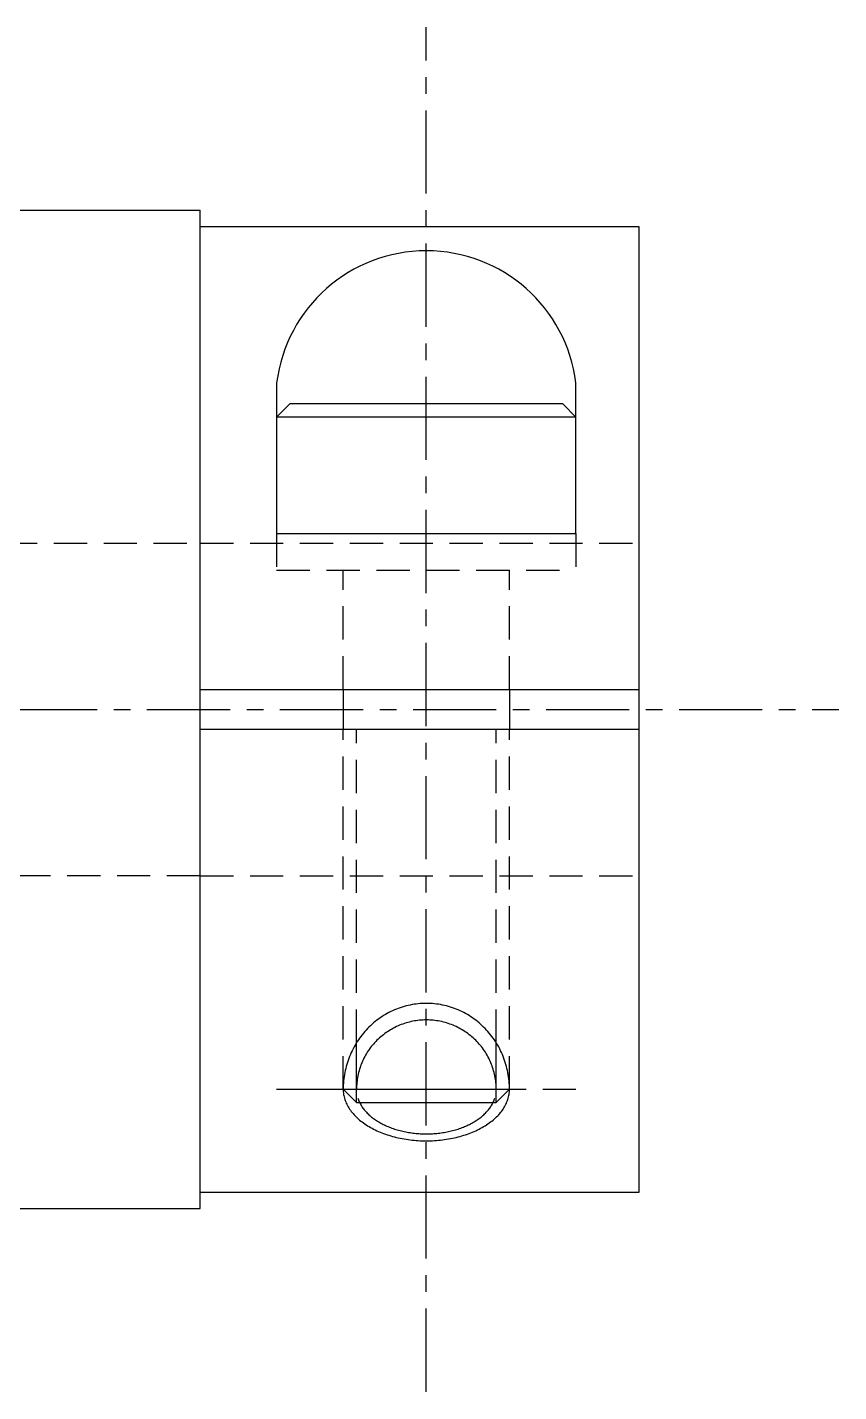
# Model space of a CAD drawing. Extents: x -133.5 to -66.3, y 10.7 to 61.2.
# Drawn here: x -114.65 to -102.45, y 40.41 to 60.91 of the extents above; entities that cross this region are included whole.
import ezdxf

# ---------------------------------------------------------------- set-up
doc = ezdxf.new("R2010")
doc.units = 0
doc.linetypes.add('CENTER', pattern=[2, 1.25, -0.25, 0.25, -0.25])
doc.linetypes.add('DASHED', pattern=[0.75, 0.5, -0.25])
doc.layers.get('0').update_dxf_attribs({"linetype": 'CONTINUOUS'})
doc.layers.add('CENTER', color=1, linetype='CENTER')

msp = doc.modelspace()

# ---------------------------------------------------------------- linework, layer by layer
at = {"color": 7, "linetype": 'CONTINUOUS'}
for p, q in [((-117.249, 58.156), (-112.049, 58.156)), ((-112.049, 43.156), (-112.049, 58.156)), ((-105.449, 57.906), (-112.049, 57.906)), ((-105.449, 43.406), (-105.449, 57.906)), ((-110.899, 55.563), (-110.899, 53.301)), ((-106.399, 53.301), (-106.399, 55.563)), ((-110.899, 55.049), (-110.699, 55.249)), ((-106.599, 55.249), (-110.699, 55.249)), ((-106.599, 55.249), (-106.399, 55.049)), ((-106.399, 55.049), (-110.899, 55.049)), ((-110.899, 53.301), (-106.399, 53.301)), ((-112.049, 50.956), (-105.449, 50.956)), ((-109.899, 50.956), (-109.899, 50.356)), ((-107.399, 50.956), (-107.399, 50.356)), ((-105.449, 50.356), (-112.049, 50.356)), ((-109.899, 44.949), (-109.699, 44.749)), ((-109.899, 44.949), (-107.399, 44.949)), ((-107.399, 44.949), (-107.599, 44.749)), ((-109.699, 44.749), (-107.599, 44.749)), ((-112.049, 43.406), (-105.449, 43.406)), ((-117.249, 43.156), (-112.049, 43.156))]:
    msp.add_line(p, q, dxfattribs=at)
at = {"color": 3, "linetype": 'DASHED'}
for p, q in [((-110.899, 53.301), (-110.899, 52.749)), ((-106.399, 53.301), (-106.399, 52.749)), ((-117.249, 53.156), (-112.049, 53.156)), ((-112.049, 53.156), (-105.449, 53.156)), ((-110.899, 52.749), (-106.399, 52.749)), ((-109.899, 50.956), (-109.899, 52.749)), ((-107.399, 50.956), (-107.399, 52.749)), ((-109.899, 44.949), (-109.899, 50.356)), ((-109.699, 45.649), (-109.699, 50.356)), ((-107.599, 45.649), (-107.599, 50.356)), ((-107.399, 44.949), (-107.399, 50.356)), ((-112.049, 48.156), (-117.249, 48.156)), ((-112.049, 48.156), (-105.449, 48.156))]:
    msp.add_line(p, q, dxfattribs=at)
at = {"color": 3, "linetype": 'CONTINUOUS'}
for p, q in [((-109.699, 44.749), (-109.699, 45.649)), ((-107.599, 44.749), (-107.599, 45.649))]:
    msp.add_line(p, q, dxfattribs=at)
for points in [[(-107.399, 44.949, 0), (-107.399, 44.98, 0), (-107.4, 45.012, 0), (-107.402, 45.044, 0), (-107.405, 45.075, 0), (-107.408, 45.107, 0), (-107.412, 45.138, 0), (-107.417, 45.169, 0), (-107.423, 45.201, 0), (-107.429, 45.232, 0), (-107.436, 45.263, 0), (-107.444, 45.293, 0), (-107.452, 45.324, 0), (-107.462, 45.354, 0), (-107.472, 45.384, 0), (-107.482, 45.413, 0), (-107.494, 45.443, 0), (-107.506, 45.472, 0), (-107.518, 45.501, 0), (-107.532, 45.529, 0), (-107.546, 45.557, 0), (-107.561, 45.585, 0), (-107.576, 45.612, 0), (-107.592, 45.639, 0), (-107.609, 45.666, 0), (-107.626, 45.692, 0), (-107.644, 45.718, 0), (-107.663, 45.743, 0), (-107.682, 45.768, 0), (-107.702, 45.792, 0), (-107.722, 45.816, 0), (-107.743, 45.839, 0), (-107.765, 45.862, 0), (-107.787, 45.884, 0), (-107.809, 45.905, 0), (-107.832, 45.926, 0), (-107.855, 45.947, 0), (-107.879, 45.967, 0), (-107.904, 45.986, 0), (-107.929, 46.004, 0), (-107.954, 46.022, 0), (-107.98, 46.039, 0), (-108.006, 46.056, 0), (-108.032, 46.072, 0), (-108.059, 46.087, 0), (-108.086, 46.102, 0), (-108.114, 46.116, 0), (-108.142, 46.129, 0), (-108.17, 46.142, 0), (-108.199, 46.153, 0), (-108.227, 46.164, 0), (-108.256, 46.175, 0), (-108.286, 46.184, 0), (-108.315, 46.193, 0), (-108.345, 46.201, 0), (-108.375, 46.208, 0), (-108.405, 46.215, 0), (-108.435, 46.221, 0), (-108.465, 46.226, 0), (-108.495, 46.23, 0), (-108.526, 46.234, 0), (-108.557, 46.236, 0), (-108.587, 46.238, 0), (-108.618, 46.239, 0), (-108.649, 46.24, 0), (-108.679, 46.239, 0), (-108.71, 46.238, 0), (-108.74, 46.236, 0), (-108.771, 46.234, 0), (-108.802, 46.23, 0), (-108.832, 46.226, 0), (-108.862, 46.221, 0), (-108.892, 46.215, 0), (-108.922, 46.208, 0), (-108.952, 46.201, 0), (-108.982, 46.193, 0), (-109.011, 46.184, 0), (-109.041, 46.175, 0), (-109.07, 46.164, 0), (-109.098, 46.153, 0), (-109.127, 46.142, 0), (-109.155, 46.129, 0), (-109.183, 46.116, 0), (-109.211, 46.102, 0), (-109.238, 46.087, 0), (-109.265, 46.072, 0), (-109.291, 46.056, 0), (-109.317, 46.039, 0), (-109.343, 46.022, 0), (-109.368, 46.004, 0), (-109.393, 45.986, 0), (-109.418, 45.967, 0), (-109.442, 45.947, 0), (-109.465, 45.926, 0), (-109.488, 45.905, 0), (-109.511, 45.884, 0), (-109.532, 45.862, 0), (-109.554, 45.839, 0), (-109.575, 45.816, 0), (-109.595, 45.792, 0), (-109.615, 45.768, 0), (-109.634, 45.743, 0), (-109.653, 45.718, 0), (-109.671, 45.692, 0), (-109.688, 45.666, 0), (-109.705, 45.639, 0), (-109.721, 45.612, 0), (-109.736, 45.585, 0), (-109.751, 45.557, 0), (-109.765, 45.529, 0), (-109.779, 45.501, 0), (-109.791, 45.472, 0), (-109.803, 45.443, 0), (-109.815, 45.413, 0), (-109.826, 45.384, 0), (-109.835, 45.354, 0), (-109.845, 45.324, 0), (-109.853, 45.293, 0), (-109.861, 45.263, 0), (-109.868, 45.232, 0), (-109.875, 45.201, 0), (-109.88, 45.17, 0), (-109.885, 45.138, 0), (-109.889, 45.107, 0), (-109.893, 45.075, 0), (-109.895, 45.044, 0), (-109.897, 45.012, 0), (-109.898, 44.98, 0), (-109.899, 44.949, 0)], [(-109.899, 44.949, 0), (-109.898, 44.93, 0), (-109.897, 44.911, 0), (-109.895, 44.892, 0), (-109.893, 44.873, 0), (-109.889, 44.854, 0), (-109.885, 44.835, 0), (-109.88, 44.817, 0), (-109.875, 44.798, 0), (-109.868, 44.779, 0), (-109.861, 44.761, 0), (-109.853, 44.742, 0), (-109.845, 44.724, 0), (-109.835, 44.706, 0), (-109.825, 44.688, 0), (-109.815, 44.67, 0), (-109.803, 44.653, 0), (-109.791, 44.635, 0), (-109.779, 44.618, 0), (-109.765, 44.601, 0), (-109.751, 44.584, 0), (-109.736, 44.567, 0), (-109.721, 44.551, 0), (-109.705, 44.535, 0), (-109.688, 44.519, 0), (-109.671, 44.503, 0), (-109.653, 44.488, 0), (-109.634, 44.473, 0), (-109.615, 44.458, 0), (-109.595, 44.443, 0), (-109.575, 44.429, 0), (-109.554, 44.415, 0), (-109.532, 44.402, 0), (-109.51, 44.388, 0), (-109.488, 44.375, 0), (-109.465, 44.363, 0), (-109.442, 44.351, 0), (-109.418, 44.339, 0), (-109.393, 44.327, 0), (-109.368, 44.316, 0), (-109.343, 44.305, 0), (-109.317, 44.295, 0), (-109.291, 44.285, 0), (-109.265, 44.276, 0), (-109.238, 44.266, 0), (-109.211, 44.258, 0), (-109.183, 44.249, 0), (-109.155, 44.241, 0), (-109.127, 44.234, 0), (-109.098, 44.227, 0), (-109.07, 44.22, 0), (-109.041, 44.214, 0), (-109.011, 44.208, 0), (-108.982, 44.203, 0), (-108.952, 44.198, 0), (-108.922, 44.194, 0), (-108.892, 44.19, 0), (-108.862, 44.186, 0), (-108.832, 44.183, 0), (-108.802, 44.181, 0), (-108.771, 44.179, 0), (-108.74, 44.177, 0), (-108.71, 44.176, 0), (-108.679, 44.175, 0), (-108.649, 44.175, 0), (-108.618, 44.175, 0), (-108.587, 44.176, 0), (-108.557, 44.177, 0), (-108.526, 44.179, 0), (-108.496, 44.181, 0), (-108.465, 44.183, 0), (-108.435, 44.186, 0), (-108.405, 44.19, 0), (-108.375, 44.194, 0), (-108.345, 44.198, 0), (-108.315, 44.203, 0), (-108.286, 44.208, 0), (-108.256, 44.214, 0), (-108.227, 44.22, 0), (-108.199, 44.227, 0), (-108.17, 44.234, 0), (-108.142, 44.241, 0), (-108.114, 44.249, 0), (-108.087, 44.258, 0), (-108.059, 44.266, 0), (-108.032, 44.276, 0), (-108.006, 44.285, 0), (-107.98, 44.295, 0), (-107.954, 44.305, 0), (-107.929, 44.316, 0), (-107.904, 44.327, 0), (-107.879, 44.339, 0), (-107.856, 44.351, 0), (-107.832, 44.363, 0), (-107.809, 44.375, 0), (-107.787, 44.388, 0), (-107.765, 44.402, 0), (-107.743, 44.415, 0), (-107.722, 44.429, 0), (-107.702, 44.443, 0), (-107.682, 44.458, 0), (-107.663, 44.473, 0), (-107.645, 44.488, 0), (-107.627, 44.503, 0), (-107.609, 44.519, 0), (-107.592, 44.535, 0), (-107.576, 44.551, 0), (-107.561, 44.567, 0), (-107.546, 44.584, 0), (-107.532, 44.601, 0), (-107.519, 44.618, 0), (-107.506, 44.635, 0), (-107.494, 44.653, 0), (-107.482, 44.67, 0), (-107.472, 44.688, 0), (-107.462, 44.706, 0), (-107.452, 44.724, 0), (-107.444, 44.742, 0), (-107.436, 44.761, 0), (-107.429, 44.779, 0), (-107.423, 44.798, 0), (-107.417, 44.817, 0), (-107.412, 44.835, 0), (-107.408, 44.854, 0), (-107.405, 44.873, 0), (-107.402, 44.892, 0), (-107.4, 44.911, 0), (-107.399, 44.93, 0), (-107.399, 44.949, 0)]]:
    msp.add_polyline3d(points, dxfattribs=at)
at = {"color": 7, "linetype": 'CONTINUOUS'}
for points in [[(-107.599, 44.949, 0), (-107.599, 44.974, 0), (-107.6, 45, 0), (-107.601, 45.026, 0), (-107.604, 45.051, 0), (-107.606, 45.076, 0), (-107.61, 45.102, 0), (-107.614, 45.127, 0), (-107.619, 45.152, 0), (-107.624, 45.177, 0), (-107.63, 45.202, 0), (-107.637, 45.227, 0), (-107.644, 45.251, 0), (-107.652, 45.276, 0), (-107.66, 45.3, 0), (-107.669, 45.324, 0), (-107.678, 45.348, 0), (-107.689, 45.371, 0), (-107.699, 45.394, 0), (-107.711, 45.417, 0), (-107.723, 45.44, 0), (-107.735, 45.462, 0), (-107.748, 45.485, 0), (-107.761, 45.506, 0), (-107.775, 45.528, 0), (-107.79, 45.549, 0), (-107.805, 45.57, 0), (-107.821, 45.59, 0), (-107.837, 45.61, 0), (-107.853, 45.629, 0), (-107.871, 45.649, 0), (-107.888, 45.667, 0), (-107.906, 45.686, 0), (-107.925, 45.704, 0), (-107.943, 45.721, 0), (-107.963, 45.738, 0), (-107.982, 45.754, 0), (-108.003, 45.77, 0), (-108.023, 45.786, 0), (-108.044, 45.801, 0), (-108.065, 45.815, 0), (-108.087, 45.829, 0), (-108.109, 45.843, 0), (-108.131, 45.855, 0), (-108.154, 45.868, 0), (-108.176, 45.88, 0), (-108.2, 45.891, 0), (-108.223, 45.901, 0), (-108.247, 45.912, 0), (-108.271, 45.921, 0), (-108.295, 45.93, 0), (-108.319, 45.938, 0), (-108.344, 45.946, 0), (-108.368, 45.953, 0), (-108.393, 45.96, 0), (-108.418, 45.966, 0), (-108.444, 45.971, 0), (-108.469, 45.976, 0), (-108.494, 45.98, 0), (-108.52, 45.983, 0), (-108.546, 45.986, 0), (-108.571, 45.988, 0), (-108.597, 45.99, 0), (-108.623, 45.991, 0), (-108.649, 45.991, 0), (-108.674, 45.991, 0), (-108.7, 45.99, 0), (-108.726, 45.988, 0), (-108.751, 45.986, 0), (-108.777, 45.983, 0), (-108.803, 45.98, 0), (-108.828, 45.976, 0), (-108.853, 45.971, 0), (-108.879, 45.966, 0), (-108.904, 45.96, 0), (-108.929, 45.953, 0), (-108.953, 45.946, 0), (-108.978, 45.938, 0), (-109.002, 45.93, 0), (-109.026, 45.921, 0), (-109.05, 45.912, 0), (-109.074, 45.901, 0), (-109.097, 45.891, 0), (-109.121, 45.88, 0), (-109.143, 45.868, 0), (-109.166, 45.855, 0), (-109.188, 45.843, 0), (-109.21, 45.829, 0), (-109.232, 45.815, 0), (-109.253, 45.801, 0), (-109.274, 45.786, 0), (-109.295, 45.77, 0), (-109.315, 45.754, 0), (-109.334, 45.738, 0), (-109.354, 45.721, 0), (-109.373, 45.704, 0), (-109.391, 45.686, 0), (-109.409, 45.667, 0), (-109.427, 45.649, 0), (-109.444, 45.629, 0), (-109.46, 45.61, 0), (-109.476, 45.59, 0), (-109.492, 45.57, 0), (-109.507, 45.549, 0), (-109.522, 45.528, 0), (-109.536, 45.506, 0), (-109.549, 45.485, 0), (-109.562, 45.462, 0), (-109.575, 45.44, 0), (-109.586, 45.417, 0), (-109.598, 45.394, 0), (-109.608, 45.371, 0), (-109.619, 45.348, 0), (-109.628, 45.324, 0), (-109.637, 45.3, 0), (-109.646, 45.276, 0), (-109.653, 45.251, 0), (-109.66, 45.227, 0), (-109.667, 45.202, 0), (-109.673, 45.177, 0), (-109.678, 45.152, 0), (-109.683, 45.127, 0), (-109.687, 45.102, 0), (-109.691, 45.076, 0), (-109.693, 45.051, 0), (-109.696, 45.026, 0), (-109.697, 45, 0), (-109.698, 44.974, 0), (-109.699, 44.949, 0)], [(-109.678, 44.818, 0), (-109.674, 44.804, 0), (-109.668, 44.79, 0), (-109.663, 44.776, 0), (-109.657, 44.762, 0), (-109.65, 44.748, 0), (-109.643, 44.734, 0), (-109.636, 44.721, 0), (-109.628, 44.708, 0), (-109.62, 44.694, 0), (-109.611, 44.681, 0), (-109.602, 44.668, 0), (-109.592, 44.655, 0), (-109.582, 44.642, 0), (-109.571, 44.629, 0), (-109.56, 44.617, 0), (-109.549, 44.604, 0), (-109.537, 44.592, 0), (-109.525, 44.58, 0), (-109.512, 44.568, 0), (-109.499, 44.556, 0), (-109.486, 44.545, 0), (-109.472, 44.533, 0), (-109.458, 44.522, 0), (-109.443, 44.511, 0), (-109.428, 44.5, 0), (-109.413, 44.49, 0), (-109.398, 44.48, 0), (-109.382, 44.469, 0), (-109.365, 44.459, 0), (-109.349, 44.45, 0), (-109.332, 44.44, 0), (-109.314, 44.431, 0), (-109.297, 44.422, 0), (-109.279, 44.413, 0), (-109.261, 44.405, 0), (-109.242, 44.397, 0), (-109.224, 44.389, 0), (-109.205, 44.381, 0), (-109.185, 44.373, 0), (-109.166, 44.366, 0), (-109.146, 44.359, 0), (-109.126, 44.352, 0), (-109.106, 44.346, 0), (-109.086, 44.34, 0), (-109.065, 44.334, 0), (-109.044, 44.328, 0), (-109.023, 44.323, 0), (-109.002, 44.318, 0), (-108.981, 44.314, 0), (-108.959, 44.309, 0), (-108.938, 44.305, 0), (-108.916, 44.301, 0), (-108.894, 44.298, 0), (-108.872, 44.294, 0), (-108.85, 44.292, 0), (-108.828, 44.289, 0), (-108.806, 44.287, 0), (-108.783, 44.285, 0), (-108.761, 44.283, 0), (-108.739, 44.282, 0), (-108.716, 44.281, 0), (-108.694, 44.28, 0), (-108.671, 44.279, 0), (-108.649, 44.279, 0), (-108.626, 44.279, 0), (-108.603, 44.28, 0), (-108.581, 44.281, 0), (-108.558, 44.282, 0), (-108.536, 44.283, 0), (-108.514, 44.285, 0), (-108.491, 44.287, 0), (-108.469, 44.289, 0), (-108.447, 44.292, 0), (-108.425, 44.294, 0), (-108.403, 44.298, 0), (-108.381, 44.301, 0), (-108.359, 44.305, 0), (-108.338, 44.309, 0), (-108.316, 44.314, 0), (-108.295, 44.318, 0), (-108.274, 44.323, 0), (-108.253, 44.328, 0), (-108.232, 44.334, 0), (-108.211, 44.34, 0), (-108.191, 44.346, 0), (-108.171, 44.352, 0), (-108.151, 44.359, 0), (-108.131, 44.366, 0), (-108.112, 44.373, 0), (-108.092, 44.381, 0), (-108.073, 44.389, 0), (-108.055, 44.397, 0), (-108.036, 44.405, 0), (-108.018, 44.413, 0), (-108, 44.422, 0), (-107.983, 44.431, 0), (-107.965, 44.44, 0), (-107.948, 44.45, 0), (-107.932, 44.459, 0), (-107.916, 44.469, 0), (-107.9, 44.48, 0), (-107.884, 44.49, 0), (-107.869, 44.5, 0), (-107.854, 44.511, 0), (-107.839, 44.522, 0), (-107.825, 44.533, 0), (-107.811, 44.545, 0), (-107.798, 44.556, 0), (-107.785, 44.568, 0), (-107.772, 44.58, 0), (-107.76, 44.592, 0), (-107.748, 44.604, 0), (-107.737, 44.617, 0), (-107.726, 44.629, 0), (-107.715, 44.642, 0), (-107.705, 44.655, 0), (-107.695, 44.668, 0), (-107.686, 44.681, 0), (-107.677, 44.694, 0), (-107.669, 44.708, 0), (-107.661, 44.721, 0), (-107.654, 44.734, 0), (-107.647, 44.748, 0), (-107.64, 44.762, 0), (-107.634, 44.776, 0), (-107.629, 44.79, 0), (-107.623, 44.804, 0), (-107.619, 44.818, 0)]]:
    msp.add_polyline3d(points, dxfattribs=at)
msp.add_arc((-108.649, 55.28), 2.268, 7.1649, 172.8351, dxfattribs=at)
at = {"layer": 'CENTER', "color": 1, "linetype": 'CENTER'}
for p, q in [((-108.649, 40.406), (-108.649, 60.906)), ((-126.849, 50.656), (-102.449, 50.656)), ((-110.899, 44.949), (-106.399, 44.949))]:
    msp.add_line(p, q, dxfattribs=at)

doc.saveas('drawing.dxf')
